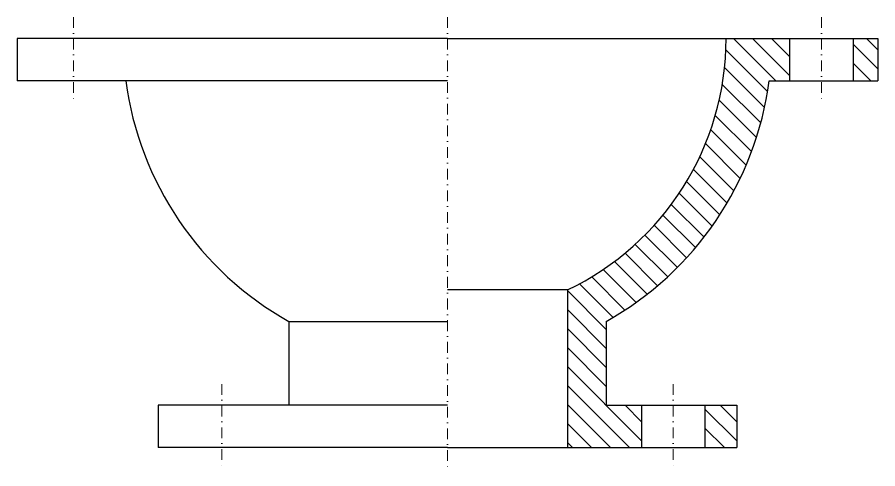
# Model space of a CAD drawing. Header units: millimetres. Extents: x 2534 to 17250, y -878 to 451.
# Drawn here: x 12234 to 12844, y -84 to 236 of the extents above; entities that cross this region are included whole.
import ezdxf

# ---------------------------------------------------------------- set-up
doc = ezdxf.new("R2010")
doc.units = ezdxf.units.MM
doc.header["$LTSCALE"] = 0.3
doc.linetypes.add('DASHDOTX2', pattern=[50.8, 25.4, -12.7, 0, -12.7])
for name, color, linetype, lineweight in [('Contorno', 5, 'Continuous', 30), ('Hachura', 252, 'Continuous', 15), ('Linha de Centro', 46, 'DASHDOTX2', 9)]:
    doc.layers.add(name, color=color, linetype=linetype, lineweight=lineweight)

msp = doc.modelspace()

# ---------------------------------------------------------------- hatches: boundary and pattern name
at = {"layer": 'Hachura'}
h = msp.add_hatch(dxfattribs=at)
h.set_pattern_fill('ANSI31', color=256, scale=3, angle=90)
h.set_pattern_definition([(135, (3050.265, -756.258), (-6.735192, -6.735192), [])])
h.paths.add_polyline_path([(12781.874, 220.554), (12736.874, 220.554, -0.2891473), (12624.374, 42.281), (12624.374, -69.446), (12676.874, -69.446), (12676.874, -39.446), (12651.874, -39.446), (12651.874, 19.945, 0.2364906), (12767.409, 190.554), (12781.874, 190.554)])
h.paths.add_polyline_path([(12844.374, 220.554), (12826.874, 220.554), (12826.874, 190.554), (12844.374, 190.554)])
h.paths.add_polyline_path([(12744.374, -39.446), (12721.874, -39.446), (12721.874, -69.446), (12744.374, -69.446)], flags=17)

# ---------------------------------------------------------------- linework, layer by layer
at = {"layer": 'Contorno'}
for p, q in [((12539.374, 220.554), (12234.374, 220.554)), ((12234.374, 220.554), (12234.374, 190.554)), ((12539.374, 220.554), (12844.374, 220.554)), ((12781.874, 220.554), (12781.874, 190.554)), ((12826.874, 220.554), (12826.874, 190.554)), ((12844.374, 220.554), (12844.374, 190.554)), ((12539.374, 190.554), (12234.374, 190.554)), ((12767.409, 190.554), (12844.374, 190.554)), ((12624.374, 42.281), (12539.374, 42.281)), ((12624.374, 42.281), (12624.374, -69.446)), ((12426.874, 19.945), (12426.874, -39.446)), ((12426.874, 19.945), (12539.374, 19.945)), ((12651.874, 19.945), (12651.874, -39.446)), ((12539.374, -39.446), (12334.374, -39.446)), ((12334.374, -39.446), (12334.374, -69.446)), ((12651.874, -39.446), (12744.374, -39.446)), ((12676.874, -39.446), (12676.874, -69.446)), ((12721.874, -39.446), (12721.874, -69.446)), ((12744.374, -39.446), (12744.374, -69.446)), ((12539.374, -69.446), (12334.374, -69.446)), ((12539.374, -69.446), (12744.374, -69.446))]:
    msp.add_line(p, q, dxfattribs=at)
for radius, start, end in [(197.5, 295.491662, 0), (230, 187.494717, 240.716556), (230, 299.283444, 352.505283)]:
    msp.add_arc((12539.374, 220.554), radius, start, end, dxfattribs=at)
at = {"layer": 'Linha de Centro'}
for p, q in [((12274.374, 235.554), (12274.374, 175.554)), ((12539.374, 235.554), (12539.374, -84.446)), ((12804.374, 235.554), (12804.374, 175.554)), ((12379.374, -24.446), (12379.374, -84.446)), ((12699.374, -24.446), (12699.374, -84.446))]:
    msp.add_line(p, q, dxfattribs=at)

doc.saveas('drawing.dxf')
